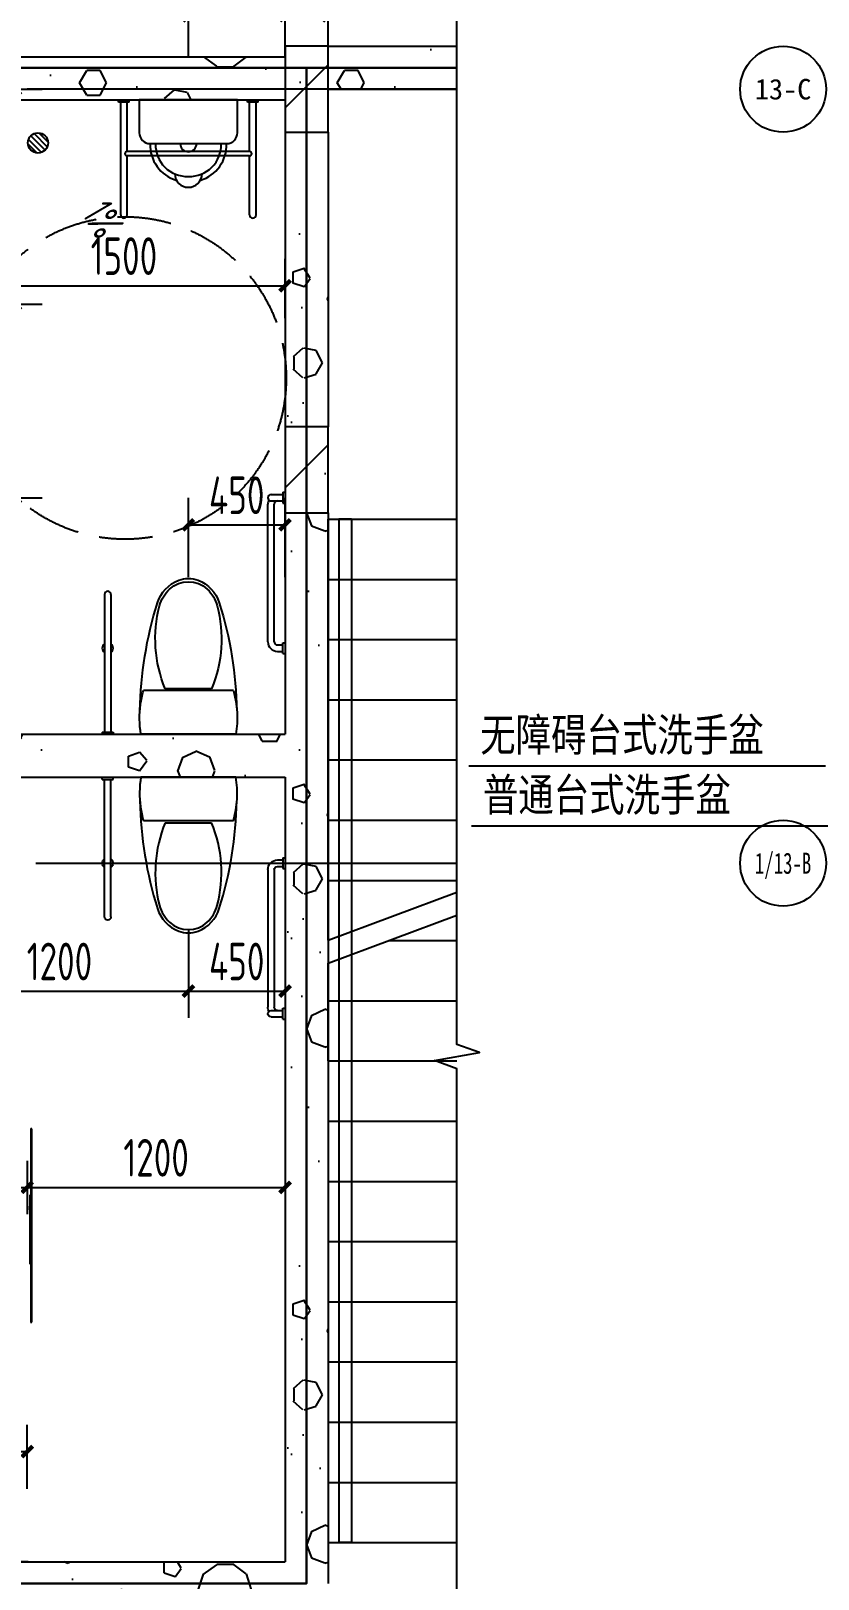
# Model space of a CAD drawing. Extents: x 116425 to 211028, y 11881 to 56060.
# Drawn here: x 187177 to 190841, y 34792 to 41992 of the extents above; entities that cross this region are included whole.
import ezdxf
from ezdxf.enums import TextEntityAlignment as Align
from ezdxf.xclip import XClip

# ---------------------------------------------------------------- set-up
doc = ezdxf.new("R2010")
doc.units = 0
doc.header["$LTSCALE"] = 1000
doc.header["$MEASUREMENT"] = 0
doc.header["$XCLIPFRAME"] = 0
doc.linetypes.add('X-104 13#平面$0$DASH', pattern=[0.35, 0.25, -0.1])
doc.linetypes.add('X-104 13#平面$0$DOTE', pattern=[2.42, 2, -0.2, 0.02, -0.2])
for name, color, linetype in [('01-标注_尺寸', 124, 'Continuous'), ('01-标注_符号', 200, 'Continuous'), ('01-标注_轴线坐标', 132, 'Continuous'), ('02-TEXT_标注', 130, 'Continuous'), ('02-TEXT_轴号', 7, 'Continuous'), ('13#楼幕墙$0$A-C_玻璃幕墙', 140, 'Continuous'), ('13#楼幕墙$0$A-TECH_结构', 21, 'Continuous'), ('13#楼幕墙$0$D-铝板', 181, 'Continuous'), ('X-104 13#平面$0$A-E_电梯', 171, 'Continuous'), ('X-104 13#平面$0$A-I_卫-洁具', 241, 'Continuous'), ('X-104 13#平面$0$A-I_卫-隔断', 214, 'Continuous'), ('X-104 13#平面$0$A-TECH_水', 3, 'Continuous'), ('X-104 13#平面$0$A-TECH_结构', 21, 'Continuous'), ('X-104 13#平面$0$A_AXIS-轴线', 36, 'X-104 13#平面$0$DOTE'), ('X-104 13#平面$0$M-道路 边线', 151, 'Continuous'), ('X-104 13#平面$1$05-填充_天正', 26, 'Continuous'), ('X-104 13#平面$1$A-E_栏杆', 232, 'Continuous'), ('X-104 13#平面$1$A_STR-砌块墙', 121, 'Continuous'), ('X-104 13#平面$1$A_STR-砼柱', 51, 'Continuous')]:
    doc.layers.add(name, color=color, linetype=linetype)
doc.layers.add('X-104 13#平面$0$000套内', color=226, linetype='Continuous', lineweight=30, plot=False)
doc.styles.add('_TCH_AXIS', font='STXIHEI_0.TTF', dxfattribs={"width": 0.75})
doc.styles.add('_TCH_DIM', font='ros1.shx', dxfattribs={"bigfont": 'jd.shx'})
doc.styles.add('_TCH_DIM_T3', font='ROS1', dxfattribs={"width": 0.8, "bigfont": 'JD'})
doc.dimstyles.new('_TCH_ARCH&&50', dxfattribs={"dimtxt": 175, "dimasz": 50, "dimexe": 125, "dimexo": 150, "dimgap": 50, "dimtad": 1, "dimdec": 0, "dimzin": 0, "dimdsep": 46, "dimtxsty": '_TCH_DIM_T3', "dimblk": 'ARCHTICK', "dimcen": 0.09, "dimclrt": 7, "dimazin": 2, "dimtfac": 1, "dimtdec": 0, "dimtix": 1, "dimtmove": 2, "dimatfit": 3, "dimfxl": 0, "dimtolj": 1, "dimtzin": 0, "dimarcsym": 0})
pattern_1 = [(0, (354, -366), (600, 1200), [0, -1200]), (0, (-348, -528), (600, 1200), [0, -1200]), (0, (42, -540), (600, 1200), [0, -1200]), (0, (468, -186), (600, 1200), [0, -1200]), (0, (-30, -600), (600, 1200), [0, -1200]), (0, (588, 570), (600, 1200), [0, -1200]), (0, (222, 474), (600, 1200), [0, -1200]), (0, (414, 324), (600, 1200), [0, -1200]), (0, (-564, 300), (600, 1200), [0, -1200]), (0, (24, 246), (600, 1200), [0, -1200]), (0, (-204, -60), (600, 1200), [0, -1200]), (0, (-192, -510), (600, 1200), [0, -1200]), (0, (258, -558), (600, 1200), [0, -1200]), (0, (588, -30), (600, 1200), [0, -1200]), (0, (-534, -216), (600, 1200), [0, -1200]), (0, (-432, -12), (600, 1200), [0, -1200]), (0, (36, -96), (600, 1200), [0, -1200]), (0, (-132, -270), (600, 1200), [0, -1200]), (0, (-228, 126), (600, 1200), [0, -1200]), (0, (-78, 576), (600, 1200), [0, -1200]), (0, (-486, -468), (600, 1200), [0, -1200]), (0, (174, 330), (600, 1200), [0, -1200]), (0, (-384, 348), (600, 1200), [0, -1200]), (0, (-480, 504), (600, 1200), [0, -1200]), (130.6013, (514.286, 194.286), (-2999.99997, 3600.000016), [52.683, -22074.222]), (18.43495, (428.57, 217.14), (3000, 1200), [54.21, -7535.256]), (90, (428.6, 165.7), (600, 1200), [51.429, -2348.571]), (161.56505, (480, 148.57), (-3000, 1199.9999), [54.21, -7535.256]), (53.1301, (480, 148.57), (600, 1200), [57.143, -5942.857]), (135, (525.7, -462.86), (-600, 1200), [48.487, -3345.625]), (45, (457.14, -462.86), (600, 1200), [48.487, -3345.625]), (135, (491.43, -497.14), (-600, 1200), [48.487, -3345.625]), (45, (491.43, -497.14), (600, 1200), [48.487, -3345.625]), (116.565, (-51.4, 342.9), (-0.0001, 2400), [63.888, -1277.753]), (180, (-80, 400), (-600, 1200), [68.571, -1131.428]), (63.435, (-177.1, 342.9), (5e-06, 2400), [63.888, -1277.753]), (116.565, (-148.6, 285.7), (-0.0001, 2400), [63.888, -1277.753]), (0, (-148.6, 285.7), (600, 1200), [68.571, -1131.428]), (63.435, (-80, 285.7), (5e-06, 2400), [63.888, -1277.753]), (107.10273, (400, -62.857), (-1799.99993, 6000.00001), [77.723, -32565.805]), (143.97263, (377.14, 11.43), (-11399.99986, 8399.99999), [77.723, -16244.04]), (180, (314.3, 57.1), (-600, 1200), [74.286, -1125.714]), (36.02737, (177.14, 11.43), (11399.99992, 8399.99991), [77.723, -16244.04]), (71.56505, (154.29, -57.14), (1800, 6000), [72.28, -7517.186]), (107.10273, (177.143, -131.43), (-1799.99993, 6000.00001), [77.723, -32565.805]), (143.97263, (240, -177.14), (-11399.99986, 8399.99999), [77.723, -16244.04]), (0, (240, -177.1), (600, 1200), [74.286, -1125.714]), (36.02737, (314.29, -177.14), (11399.99992, 8399.99991), [77.723, -16244.04]), (71.56505, (377.14, -131.43), (1800, 6000), [72.28, -7517.186]), (150.25512, (411.43, 497.14), (-1800, 1200), [46.07, -9628.64]), (90, (371.4, 474.3), (600, 1200), [45.714, -2354.285]), (29.74488, (371.43, 474.29), (1800, 1200), [46.07, -9628.64]), (116.565, (131.4, -354.3), (-0.0001, 2400), [63.888, -1277.753]), (168.69007, (102.86, -297.14), (-5400, 1199.99997), [58.275, -12179.37]), (41.18593, (0, -325.714), (14999.99991, 13199.999885), [60.744, -25451.604]), (90, (0, -382.86), (600, 1200), [57.143, -2342.857]), (138.81407, (45.714, -422.857), (-14999.999733, 13200.000084), [60.744, -25451.604]), (16.69924, (45.714, -422.857), (19799.99985, 5999.999937), [59.659, -24997.075]), (60.9454, (102.86, -405.714), (600, 1199.99999), [58.832, -24650.679]), (109.98311, (-371.43, 148.57), (-3000.00001, 8399.99998), [66.884, -28024.395]), (155.556045, (-394.286, 211.43), (-7800.00003, 3599.999925), [69.046, -28930.263]), (24.44395, (-520, 211.43), (7800.000004, 3599.999983), [69.046, -28930.263]), (70.01689, (-542.857, 148.57), (3000.00001, 8399.99998), [66.884, -28024.395]), (109.98311, (-520, 85.714), (-3000.00001, 8399.999978), [66.884, -28024.395]), (160.0169, (-457.14, 62.86), (-3000, 1199.99995), [66.884, -13978.755]), (19.9831, (-457.14, 62.86), (2999.99998, 1200), [66.884, -13978.755]), (70.01689, (-394.286, 85.714), (3000.00001, 8399.99998), [66.884, -28024.395]), (122.00538, (74.29, 40), (-600.00008, 1199.99994), [53.908, -11266.868]), (18.43495, (-5.71, 68.57), (3000, 1200), [54.21, -7535.256]), (90, (-5.7, 17.14), (600, 1200), [51.429, -2348.571]), (161.56505, (45.71, 0), (-3000, 1199.9999), [54.21, -7535.256]), (54.46232, (45.714, 0), (4199.99999, 5999.99999), [49.156, -20596.423]), (116.565, (-274.3, -251.4), (-0.0001, 2400), [63.888, -1277.753]), (180, (-302.9, -194.3), (-600, 1200), [62.857, -1137.143]), (59.03624, (-400, -251.43), (600, 1200), [66.64, -13927.644]), (120.96376, (-365.71, -308.57), (-600.00008, 1199.99994), [66.64, -13927.644]), (0, (-365.7, -308.6), (600, 1200), [62.857, -1137.143]), (63.435, (-302.9, -308.6), (5e-06, 2400), [63.888, -1277.753])]
pattern_2 = [(45, (0, 0), (-176.7767, 176.7767), []), (50, (0, 0), (717.26, -62.752), [75, -825]), (355, (0, 0), (-138.751, 752.192), [60, -660]), (100.4514, (59.8, -5.2), (578.509, 689.4395), [63.74, -701.142]), (46.1842, (0, 200), (1067.241, -165.519), [112.5, -1237.5]), (96.6356, (88.9, 186.2), (934.663, 974.118), [95.61, -1051.713]), (351.1842, (0, 200), (934.662, 974.119), [90, -990]), (21, (100, 150), (596.907, -402.619), [75, -825]), (326, (100, 150), (243.315, 725.15), [60, -660]), (71.4514, (149.74, 116.45), (840.223, 322.5305), [63.74, -701.142]), (37.5, (0, 0), (12.1599, 332.8939), [0, -652, 0, -670, 0, -662.5]), (7.5, (0, 0), (263.0695, 394.4117), [0, -382, 0, -637, 0, -252.5]), (327.5, (-223, 0), (533.8224, -22.5549), [0, -250, 0, -780, 0, -1035]), (317.5, (-323, 0), (583.186, 100.105), [0, -325, 0, -518, 0, -735])]

# ---------------------------------------------------------------- blocks, each defined once
blk = doc.blocks.new('X-104 13#平面$0$轴网')
at = {"layer": 'X-104 13#平面$0$A_AXIS-轴线', "linetype": 'X-104 13#平面$0$DOTE'}
blk.add_line((60408.4, 18000), (-2925, 18000), dxfattribs=at)
blk = doc.blocks.new('X-104 13#平面$0$A-toilet-F2$0$A-toilet-F3$0$$plan$00000388')
for p, q in [((0, -220.8), (0, 220.8)), ((-202.5, -209.5), (-202.5, 209.5)), ((-211.8, 107.7), (-211.8, -107.7))]:
    blk.add_line(p, q)
blk.add_lwpolyline([(-202.5, -209.5), (-151.6, -220.9), (-102.2, -226.4), (-50.2, -226.4), (0, -220.8)])
for centre, radius, start, end in [((-70.5, -1596.9), 1822.9, 91.22237, 107.24774), ((-76.2, -236.2), 463.3, 97.73995, 105.82198), ((-76.2, -236.2), 463.3, 80.53768, 97.73995), ((-562.5, -12.2), 163.6, 107.24774, 159.54761), ((-443.4, -448.2), 602.2, 67.37374, 104.77857), ((-580.4, 0), 128.7, 136.85426, 223.14574), ((-555.5, -23.3), 162.7, 104.77857, 136.85426), ((-595.2, 0), 128.7, 159.54761, 200.45239), ((-562.5, 12.2), 163.6, 200.45239, 252.75226), ((-555.5, 23.3), 162.7, 223.14574, 255.22143), ((-443.4, 448.2), 602.2, 255.22143, 292.62626), ((-70.5, 1596.9), 1822.9, 252.75226, 268.77763)]:
    blk.add_arc(centre, radius, start, end)
blk = doc.blocks.new('X-104 13#平面$0$33')
at = {"rotation": 270}
blk.add_blockref('X-104 13#平面$0$A-toilet-F2$0$A-toilet-F3$0$$plan$00000388', (0, 0), dxfattribs=at)
blk = doc.blocks.new('X-104 13#平面$0$残疾人扶手1')
for p, q in [((-700, -10), (-700, 0)), ((0, -10), (0, 0)), ((-750, -10), (-750, 0)), ((-750, -10), (-700, -10)), ((-740, -65), (-740, -10)), ((-710, -65), (-710, -10)), ((-55, -50), (-695, -50)), ((-50, -10), (-50, 0)), ((0, -10), (-50, -10)), ((-40, -35), (-40, -10)), ((-10, -35), (-10, -10)), ((-55, -80), (-695, -80))]:
    blk.add_line(p, q)
for centre, radius, start, end in [((-725, -65), 15, 180, 0), ((-695, -35), 15, 180, 270), ((-55, -35), 15, 270, 0), ((-55, -35), 45, 270, 0), ((-695, -35), 45, 244.47122, 270)]:
    blk.add_arc(centre, radius, start, end)
blk = doc.blocks.new('X-104 13#平面$0$残疾人扶手2')
for p, q in [((-10, -50), (-10, 0)), ((-10, 0), (0, 0)), ((-650, -10), (-10, -10)), ((-650, -40), (-10, -40)), ((-10, -50), (0, -50))]:
    blk.add_line(p, q)
for centre, radius, start, end in [((-400, -25, 0), 25, 36.86993, 143.13007), ((-650, -25), 15, 90, 270), ((-400, -25, 0), 25, 216.86987, 323.13013)]:
    blk.add_arc(centre, radius, start, end)
blk = doc.blocks.new('X-104 13#平面$0$A-toilet-F2$0$A-toilet-F3$0$xb')
for p, q in [((-228.6, 152.4), (-228.6, 0)), ((177.8, 203.2), (-177.8, 203.2)), ((228.6, 0), (228.6, 152.4)), ((-228.6, 0), (228.6, 0))]:
    blk.add_line(p, q)
for centre, radius, start, end in [((-6.3, 209.5), 171.6, 106.60688, 182.1211), ((0, 342.9), 63.5, 1.07073, 178.92927), ((6.4, 209.5), 171.6, 357.8789, 73.39312), ((-6.3, 209.5), 146.2, 87.8789, 182.1211), ((6.4, 209.5), 146.2, 357.8789, 92.1211), ((0, 203.2), 38.1, 0, 180), ((-177.8, 152.4), 50.8, 90, 180), ((177.8, 152.4), 50.8, 0, 90)]:
    blk.add_arc(centre, radius, start, end)
blk = doc.blocks.new('X-104 13#平面$0$104-8910 核心筒$0$fraehtj')
for p, q in [((-535, 315), (-10, 315)), ((-10, 275), (-10, 325)), ((-10, 325), (0, 325)), ((-535, 285), (-260, 285)), ((-260, -285), (-260, 285)), ((-240, -285), (-240, 285)), ((-240, 285), (-10, 285)), ((-10, 275), (0, 275)), ((-535, -285), (-260, -285)), ((-240, -285), (-10, -285)), ((-10, -325), (-10, -275)), ((-10, -275), (0, -275)), ((-535, -315), (-10, -315)), ((-10, -325), (0, -325))]:
    blk.add_line(p, q)
for centre, radius, start, end in [((-535, 300), 15, 90, 270), ((-250, 285), 10, 360, 180), ((-535, -300), 15, 90, 270), ((-250, -285), 10, 180, 0)]:
    blk.add_arc(centre, radius, start, end)
blk = doc.blocks.new('13#楼幕墙')
at = {"layer": '13#楼幕墙$0$A-C_玻璃幕墙'}
for p, q in [((53293.2, 85645), (37800, 76700)), ((53287.9, 85584.2), (37850, 76671.1)), ((53271.9, 85401.8), (38000, 76584.5))]:
    blk.add_line(p, q, dxfattribs=at)
at = {"layer": '13#楼幕墙$0$A-TECH_结构'}
blk.add_lwpolyline([(4402.3, 77600), (-600, 77600), (-600, 60000), (21800, 60000), (21800, 61600), (58100, 61600), (58100, 81220), (53261.3, 85280.2), (38100, 76526.8), (38100, 72300), (12409.7, 72300), (4402.3, 77600)], dxfattribs=at)
at = {"layer": '13#楼幕墙$0$D-铝板'}
blk.add_lwpolyline([(37725.1, 76830), (53309.2, 85827.4), (53293.2, 85645), (37800, 76700)], close=True, dxfattribs=at)
blk = doc.blocks.new('X-104 13#平面$0$A$C0BB3323F')
at = {"layer": 'X-104 13#平面$0$M-道路 边线', "ltscale": 0.5}
blk.add_arc((54069.2, 17783.3), 8000, 0.02044, 119.60761, dxfattribs=at)
blk = doc.blocks.new('X-104 13#平面$0$$DorLib2D$00000129')
at = {"color": 0, "linetype": 'Continuous'}
for p, q in [((-0.5, 0.545), (-0.5, 0.6866)), ((-0.5, 0.6866), (0.5, 0.6866)), ((0.5, 0.6866), (0.5, 0.545)), ((0.5, 0.545), (-0.5, 0.545)), ((-0.5, 0.5), (-0.5, 0.545)), ((0.5, 0.5), (0.5, 0.545)), ((-0.2, 0.4375), (0.1584, 0.4375)), ((0.1584, 0.4375), (0.0804, 0.3408)), ((0.0804, 0.3408), (0.0804, 0.4375))]:
    blk.add_line(p, q, dxfattribs=at)
blk = doc.blocks.new('X-104 13#平面$0$$TwtSys$00000141')
for p, q in [((-94, 8), (-10, 92)), ((-94, 8), (-10, 92)), ((-87, -35), (35, 87)), ((-87, -35), (35, 87)), ((-66, -66), (66, 66)), ((-66, -66), (66, 66)), ((-32, -87), (88, 33)), ((-32, -87), (88, 33)), ((11, -92), (92, -11)), ((11, -92), (92, -11))]:
    blk.add_line(p, q)
blk.add_circle((0, 0), 94)
blk.add_circle((0, 0), 94)
blk = doc.blocks.new('X-104 13#平面')
at = {"layer": 'X-104 13#平面$1$05-填充_天正'}
h = blk.add_hatch(dxfattribs=at)
h.set_pattern_fill('加气混凝土', color=256, scale=100, style=0)
h.set_pattern_definition(pattern_1)
h.paths.add_polyline_path([(53300, 17950), (53300, 18150), (50551.9, 18150), (50605.5, 17950)])
h = blk.add_hatch(dxfattribs=at)
h.set_pattern_fill('钢筋混凝土', color=256, scale=100, style=0)
h.set_pattern_definition(pattern_2)
h.paths.add_polyline_path([(53300, 17800), (53500, 17800), (53500, 18200), (53300, 18200)])
h = blk.add_hatch(dxfattribs=at)
h.set_pattern_fill('加气混凝土', color=256, scale=100, style=0)
h.set_pattern_definition(pattern_1)
h.paths.add_polyline_path([(53500, 18200), (53500, 18000), (55650, 18000), (55650, 18133.3), (55550, 18200)])
h = blk.add_hatch(dxfattribs=at)
h.set_pattern_fill('加气混凝土', color=256, scale=100, style=0)
h.set_pattern_definition(pattern_1)
h.paths.add_polyline_path([(53300, 16430), (53500, 16430), (53500, 17800), (53300, 17800)])
h = blk.add_hatch(dxfattribs=at)
h.set_pattern_fill('钢筋混凝土', color=256, scale=100, style=0)
h.set_pattern_definition(pattern_2)
h.paths.add_polyline_path([(53300, 16030), (53500, 16030), (53500, 16430), (53300, 16430)])
h = blk.add_hatch(dxfattribs=at)
h.set_pattern_fill('加气混凝土', color=256, scale=100, style=0)
h.set_pattern_definition(pattern_1)
h.paths.add_polyline_path([(53500, 16030), (53300, 16030), (53300, 15000), (53366.7, 14900), (53500, 14900)])
h = blk.add_hatch(dxfattribs=at)
h.set_pattern_fill('加气混凝土', color=256, scale=100, style=0)
h.set_pattern_definition(pattern_1)
h.paths.add_polyline_path([(50250, 14900), (50300, 14800), (53300, 14800), (53366.7, 14900), (53300, 15000), (50300, 15000)])
h = blk.add_hatch(dxfattribs=at)
h.set_pattern_fill('加气混凝土', color=256, scale=100, style=0)
h.set_pattern_definition(pattern_1)
h.paths.add_polyline_path([(53366.7, 14900), (53300, 14800), (53300, 11150), (53366.7, 11050), (53500, 11050), (53500, 14900)])
h = blk.add_hatch(dxfattribs=at)
h.set_pattern_fill('加气混凝土', color=256, scale=100, style=0)
h.set_pattern_definition(pattern_1)
h.paths.add_polyline_path([(50700, 11016.7), (50800, 10950), (53300, 10950), (53366.7, 11050), (53300, 11150), (50700, 11150)])
at = {"layer": 'X-104 13#平面$0$000套内'}
for points in [[(4100, 77750), (4100, 68700), (-750, 68700), (-750, 59850), (21950, 59850), (21950, 61450), (58250, 61450), (58250, 71300), (48400, 71300), (48400, 73450), (53400, 73450), (53400, 80500), (58250, 80500), (58250, 81290.1), (53289, 85452.6), (37950, 76613.3), (37950, 72450), (12454.9, 72450), (4447.4, 77750)], [(56445.6, 20404.1), (53289.1, 23052.7), (48392.1, 20230.7), (49171, 17336.9), (52006.2, 18100), (55650, 18100), (55650, 19456)]]:
    blk.add_lwpolyline(points, close=True, dxfattribs=at)
blk.add_lwpolyline([(7100, -1550), (21950, -1550), (21950, -950), (48400, -950), (48400, 11050), (53400, 11050), (53400, 18100), (58250, 18100), (58250, 18890), (53289.1, 23052.7), (37950, 14213.3), (37950, 10050), (12454.9, 10050), (4447.4, 15350), (4100, 15350), (4100, 6300), (7100, 6300), (7100, -1550)], dxfattribs=at)
at = {"layer": 'X-104 13#平面$0$A-E_电梯'}
for p, q in [((57300, 18000), (53500, 18000)), ((53500, 17800), (53500, 16430)), ((53500, 16030), (53500, 16000)), ((53500, 14041.5), (53500, 16000)), ((53500, 16000), (55450, 16000)), ((53500, 16000), (57500, 16000)), ((53500, 15720), (55450, 15720)), ((53500, 15440), (55450, 15440)), ((53500, 15160), (55450, 15160)), ((53500, 14880), (55450, 14880)), ((53500, 14600), (54995.3, 14600)), ((53500, 14041.5), (54385.9, 14372.4)), ((53500, 14320), (54245.6, 14320)), ((53500, 13934.8), (54395.8, 14269.3)), ((53781.7, 14040), (55450, 14040)), ((53500, 13480), (53500, 13934.8)), ((53500, 13760), (55450, 13760)), ((53500, 13480), (55450, 13480)), ((53500, 13200), (55450, 13200)), ((53500, 12920), (55450, 12920)), ((53500, 12640), (55450, 12640)), ((53500, 12360), (55450, 12360)), ((53500, 12080), (55450, 12080)), ((53500, 11800), (55450, 11800)), ((53500, 11520), (55450, 11520)), ((53500, 11240), (55450, 11240))]:
    blk.add_line(p, q, dxfattribs=at)
at = {"layer": 'X-104 13#平面$0$A-I_卫-洁具', "linetype": 'X-104 13#平面$0$DASH'}
blk.add_circle((52555.3, 16656.8), 750, dxfattribs=at)
at = {"layer": 'X-104 13#平面$0$A_AXIS-轴线', "linetype": 'X-104 13#平面$0$DOTE'}
for p, q in [((39500, 76800), (60408.4, 76800)), ((39500, 14400), (60408.4, 14400))]:
    blk.add_line(p, q, dxfattribs=at)
at = {"layer": 'X-104 13#平面$1$A-E_栏杆'}
for p, q in [((53550, 16000), (53550, 11240)), ((53610, 16000), (53550, 16000)), ((53610, 16000), (53610, 11240)), ((53610, 11240), (53550, 11240))]:
    blk.add_line(p, q, dxfattribs=at)
at = {"layer": 'X-104 13#平面$1$A_STR-砌块墙'}
for p, q in [((50551.9, 18150), (53300, 18150)), ((53500, 18200), (55550, 18200)), ((50605.5, 17950), (53300, 17950)), ((53500, 18000), (55650, 18000)), ((53300, 17800), (53300, 16430)), ((53500, 17800), (53500, 16430)), ((53300, 16030), (53300, 15000)), ((53500, 16030), (53500, 14900)), ((50300, 15000), (53300, 15000)), ((53500, 14900), (53500, 11050)), ((50300, 14800), (53300, 14800)), ((53300, 14800), (53300, 11150)), ((50700, 11150), (53300, 11150))]:
    blk.add_line(p, q, dxfattribs=at)
at = {"layer": 'X-104 13#平面$1$A_STR-砼柱'}
for p, q in [((53500, 18200), (53300, 18200)), ((53300, 18200), (53300, 17800)), ((53500, 17800), (53500, 18200)), ((53300, 17800), (53500, 17800)), ((53500, 16430), (53300, 16430)), ((53300, 16430), (53300, 16030)), ((53500, 16030), (53500, 16430)), ((53300, 16030), (53500, 16030))]:
    blk.add_line(p, q, dxfattribs=at)
for name, p in [('X-104 13#平面$0$轴网', (0, 62400)), ('X-104 13#平面$0$A$C0BB3323F', (-900, -1700)), ('X-104 13#平面$0$轴网', (0, 0))]:
    blk.add_blockref(name, p)
at = {"layer": 'X-104 13#平面$0$A-I_卫-洁具', "ltscale": 0.1}
for name, p, rotation in [('X-104 13#平面$0$104-8910 核心筒$0$fraehtj', (52850, 17950), 90), ('X-104 13#平面$0$A-toilet-F2$0$A-toilet-F3$0$xb', (52850, 17950), 180), ('X-104 13#平面$0$残疾人扶手1', (53300, 15375), 270), ('X-104 13#平面$0$残疾人扶手2', (52499.5, 15000), 270), ('X-104 13#平面$0$33', (52850, 14800), 180)]:
    blk.add_blockref(name, p, dxfattribs=dict(at, rotation=rotation))
at = {"layer": 'X-104 13#平面$0$A-I_卫-洁具', "ltscale": 0.1, "xscale": -1}
blk.add_blockref('X-104 13#平面$0$33', (52850, 15000), dxfattribs=at)
at = {"layer": 'X-104 13#平面$0$A-I_卫-洁具', "ltscale": 0.1, "xscale": -1, "rotation": 270}
for name, p in [('X-104 13#平面$0$残疾人扶手2', (52499.5, 14800)), ('X-104 13#平面$0$残疾人扶手1', (53300, 14425))]:
    blk.add_blockref(name, p, dxfattribs=at)
at = {"layer": 'X-104 13#平面$0$A-I_卫-隔断', "xscale": -900, "yscale": 30, "zscale": 30, "rotation": 270}
blk.add_blockref('X-104 13#平面$0$$DorLib2D$00000129', (52100, 12715), dxfattribs=at)
at = {"layer": 'X-104 13#平面$0$A-TECH_水', "xscale": 0.5, "yscale": 0.5, "zscale": 0.5, "rotation": 270}
blk.add_blockref('X-104 13#平面$0$$TwtSys$00000141', (52150, 17750), dxfattribs=at)
at = {"layer": 'X-104 13#平面$0$A-TECH_结构'}
blk.add_blockref('13#楼幕墙', (0, 0), dxfattribs=at)
blk = doc.blocks.new('_ArchTick')
at = {"color": 0, "linetype": 'ByBlock', "const_width": 0.4}
blk.add_lwpolyline([(-0.5, -0.5), (0.5, 0.5)], dxfattribs=at)
blk = doc.blocks.new('*D569')
at = {"layer": '01-标注_尺寸', "color": 0, "lineweight": -2, "transparency": 16777216}
for p, q in [((187909.8, 37812.6), (187909.8, 37401.4)), ((188359.8, 37812.6), (188359.8, 37401.4)), ((187909.8, 37526.4), (188359.8, 37526.4))]:
    blk.add_line(p, q, dxfattribs=at)
at = {"layer": 'Defpoints', "color": 0, "transparency": 16777216}
for p in [(187909.8, 37962.6), (188359.8, 37962.6), (188359.8, 37526.4)]:
    blk.add_point(p, dxfattribs=at)
at = {"layer": '01-标注_尺寸', "color": 0, "lineweight": -2, "transparency": 16777216, "xscale": 50, "yscale": 50, "zscale": 50, "rotation": 180}
blk.add_blockref('_ArchTick', (187909.8, 37526.4), dxfattribs=at)
at = {"layer": '01-标注_尺寸', "color": 0, "lineweight": -2, "transparency": 16777216, "xscale": 50, "yscale": 50, "zscale": 50}
blk.add_blockref('_ArchTick', (188359.8, 37526.4), dxfattribs=at)
at = {"layer": '01-标注_尺寸', "color": 7, "transparency": 16777216, "insert": (188134.8, 37663.9), "char_height": 175, "attachment_point": 5, "style": '_TCH_DIM_T3'}
blk.add_mtext('\\A1;450', dxfattribs=at)
blk = doc.blocks.new('*D570')
at = {"layer": '01-标注_尺寸', "color": 0, "lineweight": -2, "transparency": 16777216}
for p, q in [((186709.8, 37812.6), (186709.8, 37401.4)), ((187909.8, 37812.6), (187909.8, 37401.4)), ((186709.8, 37526.4), (187909.8, 37526.4))]:
    blk.add_line(p, q, dxfattribs=at)
at = {"layer": 'Defpoints', "color": 0, "transparency": 16777216}
for p in [(186709.8, 37962.6), (187909.8, 37962.6), (187909.8, 37526.4)]:
    blk.add_point(p, dxfattribs=at)
at = {"layer": '01-标注_尺寸', "color": 0, "lineweight": -2, "transparency": 16777216, "xscale": 50, "yscale": 50, "zscale": 50, "rotation": 180}
blk.add_blockref('_ArchTick', (186709.8, 37526.4), dxfattribs=at)
at = {"layer": '01-标注_尺寸', "color": 0, "lineweight": -2, "transparency": 16777216, "xscale": 50, "yscale": 50, "zscale": 50}
blk.add_blockref('_ArchTick', (187909.8, 37526.4), dxfattribs=at)
at = {"layer": '01-标注_尺寸', "color": 7, "transparency": 16777216, "insert": (187309.8, 37663.9), "char_height": 175, "attachment_point": 5, "style": '_TCH_DIM_T3'}
blk.add_mtext('\\A1;1200', dxfattribs=at)
blk = doc.blocks.new('*D574')
at = {"layer": '01-标注_尺寸', "color": 0, "lineweight": -2, "transparency": 16777216}
for p, q in [((187909.8, 39451.6), (187909.8, 39819.9)), ((188359.8, 39451.6), (188359.8, 39819.9)), ((187909.8, 39694.9), (188359.8, 39694.9))]:
    blk.add_line(p, q, dxfattribs=at)
at = {"layer": 'Defpoints', "color": 0, "transparency": 16777216}
for p in [(188359.8, 39694.9), (187909.8, 39301.6), (188359.8, 39301.6)]:
    blk.add_point(p, dxfattribs=at)
at = {"layer": '01-标注_尺寸', "color": 0, "lineweight": -2, "transparency": 16777216, "xscale": 50, "yscale": 50, "zscale": 50, "rotation": 180}
blk.add_blockref('_ArchTick', (187909.8, 39694.9), dxfattribs=at)
at = {"layer": '01-标注_尺寸', "color": 0, "lineweight": -2, "transparency": 16777216, "xscale": 50, "yscale": 50, "zscale": 50}
blk.add_blockref('_ArchTick', (188359.8, 39694.9), dxfattribs=at)
at = {"layer": '01-标注_尺寸', "color": 7, "transparency": 16777216, "insert": (188134.8, 39832.4), "char_height": 175, "attachment_point": 5, "style": '_TCH_DIM_T3'}
blk.add_mtext('\\A1;450', dxfattribs=at)
blk = doc.blocks.new('*D581')
at = {"layer": '01-标注_尺寸', "color": 0, "lineweight": -2, "transparency": 16777216}
for p, q in [((185359.8, 35211.9), (185359.8, 35509.5)), ((187159.8, 35211.9), (187159.8, 35509.5)), ((185359.8, 35384.5), (187159.8, 35384.5))]:
    blk.add_line(p, q, dxfattribs=at)
at = {"layer": 'Defpoints', "color": 0, "transparency": 16777216}
for p in [(187159.8, 35384.5), (185359.8, 35061.9), (187159.8, 35061.9)]:
    blk.add_point(p, dxfattribs=at)
at = {"layer": '01-标注_尺寸', "color": 0, "lineweight": -2, "transparency": 16777216, "xscale": 50, "yscale": 50, "zscale": 50, "rotation": 180}
blk.add_blockref('_ArchTick', (185359.8, 35384.5), dxfattribs=at)
at = {"layer": '01-标注_尺寸', "color": 0, "lineweight": -2, "transparency": 16777216, "xscale": 50, "yscale": 50, "zscale": 50}
blk.add_blockref('_ArchTick', (187159.8, 35384.5), dxfattribs=at)
at = {"layer": '01-标注_尺寸', "color": 7, "transparency": 16777216, "insert": (186259.8, 35522), "char_height": 175, "attachment_point": 5, "style": '_TCH_DIM_T3'}
blk.add_mtext('\\A1;1800', dxfattribs=at)
blk = doc.blocks.new('*D794')
at = {"layer": '01-标注_尺寸', "color": 0, "lineweight": -2, "transparency": 16777216}
for p, q in [((188359.8, 41871.2), (188359.8, 42188.4)), ((188559.8, 41871.2), (188559.8, 42188.4)), ((188359.8, 42063.4), (188559.8, 42063.4))]:
    blk.add_line(p, q, dxfattribs=at)
at = {"layer": 'Defpoints', "color": 0, "transparency": 16777216}
for p in [(188559.8, 42063.4), (188359.8, 41721.2), (188559.8, 41721.2)]:
    blk.add_point(p, dxfattribs=at)
at = {"layer": '01-标注_尺寸', "color": 0, "lineweight": -2, "transparency": 16777216, "xscale": 50, "yscale": 50, "zscale": 50, "rotation": 180}
blk.add_blockref('_ArchTick', (188359.8, 42063.4), dxfattribs=at)
at = {"layer": '01-标注_尺寸', "color": 0, "lineweight": -2, "transparency": 16777216, "xscale": 50, "yscale": 50, "zscale": 50}
blk.add_blockref('_ArchTick', (188559.8, 42063.4), dxfattribs=at)
at = {"layer": '01-标注_尺寸', "color": 7, "transparency": 16777216, "insert": (188762.7, 42200.9), "char_height": 175, "attachment_point": 5, "style": '_TCH_DIM_T3'}
blk.add_mtext('\\A1;200', dxfattribs=at)
blk = doc.blocks.new('*D795')
at = {"layer": '01-标注_尺寸', "color": 0, "lineweight": -2, "transparency": 16777216}
for p, q in [((187909.8, 41871.2), (187909.8, 42188.4)), ((188359.8, 41871.2), (188359.8, 42188.4)), ((187909.8, 42063.4), (188359.8, 42063.4))]:
    blk.add_line(p, q, dxfattribs=at)
at = {"layer": 'Defpoints', "color": 0, "transparency": 16777216}
for p in [(188359.8, 42063.4), (187909.8, 41721.2), (188359.8, 41721.2)]:
    blk.add_point(p, dxfattribs=at)
at = {"layer": '01-标注_尺寸', "color": 0, "lineweight": -2, "transparency": 16777216, "xscale": 50, "yscale": 50, "zscale": 50, "rotation": 180}
blk.add_blockref('_ArchTick', (187909.8, 42063.4), dxfattribs=at)
at = {"layer": '01-标注_尺寸', "color": 0, "lineweight": -2, "transparency": 16777216, "xscale": 50, "yscale": 50, "zscale": 50}
blk.add_blockref('_ArchTick', (188359.8, 42063.4), dxfattribs=at)
at = {"layer": '01-标注_尺寸', "color": 7, "transparency": 16777216, "insert": (188134.8, 42200.9), "char_height": 175, "attachment_point": 5, "style": '_TCH_DIM_T3'}
blk.add_mtext('\\A1;450', dxfattribs=at)
blk = doc.blocks.new('*D796')
at = {"layer": '01-标注_尺寸', "color": 0, "lineweight": -2, "transparency": 16777216}
for p, q in [((186359.8, 41871.2), (186359.8, 42188.4)), ((187909.8, 41871.2), (187909.8, 42188.4)), ((186359.8, 42063.4), (187909.8, 42063.4))]:
    blk.add_line(p, q, dxfattribs=at)
at = {"layer": 'Defpoints', "color": 0, "transparency": 16777216}
for p in [(187909.8, 42063.4), (186359.8, 41721.2), (187909.8, 41721.2)]:
    blk.add_point(p, dxfattribs=at)
at = {"layer": '01-标注_尺寸', "color": 0, "lineweight": -2, "transparency": 16777216, "xscale": 50, "yscale": 50, "zscale": 50, "rotation": 180}
blk.add_blockref('_ArchTick', (186359.8, 42063.4), dxfattribs=at)
at = {"layer": '01-标注_尺寸', "color": 0, "lineweight": -2, "transparency": 16777216, "xscale": 50, "yscale": 50, "zscale": 50}
blk.add_blockref('_ArchTick', (187909.8, 42063.4), dxfattribs=at)
at = {"layer": '01-标注_尺寸', "color": 7, "transparency": 16777216, "insert": (187134.8, 42200.9), "char_height": 175, "attachment_point": 5, "style": '_TCH_DIM_T3'}
blk.add_mtext('\\A1;1550', dxfattribs=at)
blk = doc.blocks.new('*D798')
at = {"layer": '01-标注_尺寸', "color": 0, "lineweight": -2, "transparency": 16777216}
for p, q in [((186259.8, 36736.2), (186259.8, 36488.5)), ((187159.8, 36736.2), (187159.8, 36488.5)), ((186259.8, 36613.5), (187159.8, 36613.5))]:
    blk.add_line(p, q, dxfattribs=at)
at = {"layer": 'Defpoints', "color": 0, "transparency": 16777216}
for p in [(186259.8, 36886.2), (187159.8, 36886.2), (187159.8, 36613.5)]:
    blk.add_point(p, dxfattribs=at)
at = {"layer": '01-标注_尺寸', "color": 0, "lineweight": -2, "transparency": 16777216, "xscale": 50, "yscale": 50, "zscale": 50, "rotation": 180}
blk.add_blockref('_ArchTick', (186259.8, 36613.5), dxfattribs=at)
at = {"layer": '01-标注_尺寸', "color": 0, "lineweight": -2, "transparency": 16777216, "xscale": 50, "yscale": 50, "zscale": 50}
blk.add_blockref('_ArchTick', (187159.8, 36613.5), dxfattribs=at)
at = {"layer": '01-标注_尺寸', "color": 7, "transparency": 16777216, "insert": (186709.8, 36751), "char_height": 175, "attachment_point": 5, "style": '_TCH_DIM_T3'}
blk.add_mtext('\\A1;900', dxfattribs=at)
blk = doc.blocks.new('*D799')
at = {"layer": '01-标注_尺寸', "color": 0, "lineweight": -2, "transparency": 16777216}
for p, q in [((187159.8, 36736.2), (187159.8, 36488.5)), ((188359.8, 36736.2), (188359.8, 36488.5)), ((187159.8, 36613.5), (188359.8, 36613.5))]:
    blk.add_line(p, q, dxfattribs=at)
at = {"layer": 'Defpoints', "color": 0, "transparency": 16777216}
for p in [(187159.8, 36886.2), (188359.8, 36886.2), (188359.8, 36613.5)]:
    blk.add_point(p, dxfattribs=at)
at = {"layer": '01-标注_尺寸', "color": 0, "lineweight": -2, "transparency": 16777216, "xscale": 50, "yscale": 50, "zscale": 50, "rotation": 180}
blk.add_blockref('_ArchTick', (187159.8, 36613.5), dxfattribs=at)
at = {"layer": '01-标注_尺寸', "color": 0, "lineweight": -2, "transparency": 16777216, "xscale": 50, "yscale": 50, "zscale": 50}
blk.add_blockref('_ArchTick', (188359.8, 36613.5), dxfattribs=at)
at = {"layer": '01-标注_尺寸', "color": 7, "transparency": 16777216, "insert": (187759.8, 36751), "char_height": 175, "attachment_point": 5, "style": '_TCH_DIM_T3'}
blk.add_mtext('\\A1;1200', dxfattribs=at)
blk = doc.blocks.new('*D803')
at = {"layer": '01-标注_尺寸', "color": 0, "lineweight": -2, "transparency": 16777216}
for p, q in [((187024.8, 39821.2), (187229.7, 39821.2)), ((187104.7, 38721.2), (187104.7, 39821.2)), ((187024.8, 38721.2), (187229.7, 38721.2))]:
    blk.add_line(p, q, dxfattribs=at)
at = {"layer": 'Defpoints', "color": 0, "transparency": 16777216}
for p in [(186874.8, 39821.2), (187104.7, 39821.2), (186874.8, 38721.2)]:
    blk.add_point(p, dxfattribs=at)
at = {"layer": '01-标注_尺寸', "color": 0, "lineweight": -2, "transparency": 16777216, "xscale": 50, "yscale": 50, "zscale": 50}
for p, rotation in [((187104.7, 39821.2), 90), ((187104.7, 38721.2), 270)]:
    blk.add_blockref('_ArchTick', p, dxfattribs=dict(at, rotation=rotation))
at = {"layer": '01-标注_尺寸', "color": 7, "transparency": 16777216, "insert": (186967.2, 39271.2), "char_height": 175, "attachment_point": 5, "rotation": 90, "style": '_TCH_DIM_T3'}
blk.add_mtext('\\A1;1100', dxfattribs=at)
blk = doc.blocks.new('*D804')
at = {"layer": '01-标注_尺寸', "color": 0, "lineweight": -2, "transparency": 16777216}
for p, q in [((187024.8, 40721.2), (187229.7, 40721.2)), ((187104.7, 39821.2), (187104.7, 40721.2)), ((187024.8, 39821.2), (187229.7, 39821.2))]:
    blk.add_line(p, q, dxfattribs=at)
at = {"layer": 'Defpoints', "color": 0, "transparency": 16777216}
for p in [(186874.8, 40721.2), (187104.7, 40721.2), (186874.8, 39821.2)]:
    blk.add_point(p, dxfattribs=at)
at = {"layer": '01-标注_尺寸', "color": 0, "lineweight": -2, "transparency": 16777216, "xscale": 50, "yscale": 50, "zscale": 50}
for p, rotation in [((187104.7, 40721.2), 90), ((187104.7, 39821.2), 270)]:
    blk.add_blockref('_ArchTick', p, dxfattribs=dict(at, rotation=rotation))
at = {"layer": '01-标注_尺寸', "color": 7, "transparency": 16777216, "insert": (186967.2, 40271.2), "char_height": 175, "attachment_point": 5, "rotation": 90, "style": '_TCH_DIM_T3'}
blk.add_mtext('\\A1;900', dxfattribs=at)
blk = doc.blocks.new('*D805')
at = {"layer": '01-标注_尺寸', "color": 0, "lineweight": -2, "transparency": 16777216}
for p, q in [((187024.8, 41721.2), (187229.7, 41721.2)), ((187104.7, 40721.2), (187104.7, 41721.2)), ((187024.8, 40721.2), (187229.7, 40721.2))]:
    blk.add_line(p, q, dxfattribs=at)
at = {"layer": 'Defpoints', "color": 0, "transparency": 16777216}
for p in [(186874.8, 41721.2), (187104.7, 41721.2), (186874.8, 40721.2)]:
    blk.add_point(p, dxfattribs=at)
at = {"layer": '01-标注_尺寸', "color": 0, "lineweight": -2, "transparency": 16777216, "xscale": 50, "yscale": 50, "zscale": 50}
for p, rotation in [((187104.7, 41721.2), 90), ((187104.7, 40721.2), 270)]:
    blk.add_blockref('_ArchTick', p, dxfattribs=dict(at, rotation=rotation))
at = {"layer": '01-标注_尺寸', "color": 7, "transparency": 16777216, "insert": (186967.2, 41221.2), "char_height": 175, "attachment_point": 5, "rotation": 90, "style": '_TCH_DIM_T3'}
blk.add_mtext('\\A1;1000', dxfattribs=at)
blk = doc.blocks.new('*D806')
at = {"layer": '01-标注_尺寸', "color": 0, "lineweight": -2, "transparency": 16777216}
for p, q in [((186859.8, 40655.9), (186859.8, 40932.3)), ((188359.8, 40655.9), (188359.8, 40932.3)), ((186859.8, 40807.3), (188359.8, 40807.3))]:
    blk.add_line(p, q, dxfattribs=at)
at = {"layer": 'Defpoints', "color": 0, "transparency": 16777216}
for p in [(188359.8, 40807.3), (186859.8, 40505.9), (188359.8, 40505.9)]:
    blk.add_point(p, dxfattribs=at)
at = {"layer": '01-标注_尺寸', "color": 0, "lineweight": -2, "transparency": 16777216, "xscale": 50, "yscale": 50, "zscale": 50, "rotation": 180}
blk.add_blockref('_ArchTick', (186859.8, 40807.3), dxfattribs=at)
at = {"layer": '01-标注_尺寸', "color": 0, "lineweight": -2, "transparency": 16777216, "xscale": 50, "yscale": 50, "zscale": 50}
blk.add_blockref('_ArchTick', (188359.8, 40807.3), dxfattribs=at)
at = {"layer": '01-标注_尺寸', "color": 7, "transparency": 16777216, "insert": (187609.8, 40944.8), "char_height": 175, "attachment_point": 5, "style": '_TCH_DIM_T3'}
blk.add_mtext('\\A1;1500', dxfattribs=at)
blk = doc.blocks.new('*D818')
at = {"layer": '01-标注_尺寸', "color": 0, "lineweight": -2, "transparency": 16777216}
for p, q in [((187163.4, 34871.2), (186797.9, 34871.2)), ((186922.9, 34871.2), (186922.9, 34921.2)), ((186922.9, 34671.2), (186922.9, 34871.2)), ((187163.4, 34671.2), (186797.9, 34671.2)), ((186922.9, 34671.2), (186922.9, 34621.2))]:
    blk.add_line(p, q, dxfattribs=at)
at = {"layer": 'Defpoints', "color": 0, "transparency": 16777216}
for p in [(186922.9, 34871.2), (187313.4, 34871.2), (187313.4, 34671.2)]:
    blk.add_point(p, dxfattribs=at)
at = {"layer": '01-标注_尺寸', "color": 0, "lineweight": -2, "transparency": 16777216, "xscale": 50, "yscale": 50, "zscale": 50}
for p, rotation in [((186922.9, 34871.2), 270), ((186922.9, 34671.2), 90)]:
    blk.add_blockref('_ArchTick', p, dxfattribs=dict(at, rotation=rotation))
at = {"layer": '01-标注_尺寸', "color": 7, "transparency": 16777216, "insert": (186785.4, 34771.2), "char_height": 175, "attachment_point": 5, "rotation": 90, "style": '_TCH_DIM_T3'}
blk.add_mtext('\\A1;200', dxfattribs=at)

msp = doc.modelspace()

# ---------------------------------------------------------------- linework, layer by layer
at = {"layer": '01-标注_符号'}
for p, q in [((190875.5, 38572.8), (189215.7, 38572.8)), ((190915.4, 38293.9), (189228, 38293.9))]:
    msp.add_line(p, q, dxfattribs=at)
msp.add_lwpolyline([(189159.8, 31921.2), (189159.8, 37165), (189054.8, 37203.2), (189264.8, 37240.2), (189159.8, 37277.5), (189159.8, 42521.2)], dxfattribs=at)
msp.add_lwpolyline([(187466, 40944.8, 0, 0, 0), (187406, 41047.5, 40, 0, 0), (187330.3, 41177, 0, 0, 0)], format="xyseb", dxfattribs=at)
at = {"layer": '01-标注_轴线坐标'}
for centre in [(190678, 41721.2), (190678, 38121.2)]:
    msp.add_circle(centre, 200, dxfattribs=at)

# ---------------------------------------------------------------- block references
ref = msp.add_blockref('X-104 13#平面', (135059.8, 23721.2))
XClip(ref).set_block_clipping_path([(47300.0000000066, 8199.9999999998), (54100.0000000072, 18799.9999999998)])
ref = msp.add_blockref('X-104 13#平面', (144576.5, -38678.8))
XClip(ref).set_block_clipping_path([(47300.0000000066, 70599.9999999998), (54100.0000000072, 81199.9999999998)])

# ---------------------------------------------------------------- texts
at = {"layer": '02-TEXT_标注', "style": '_TCH_DIM', "width": 0.705882}
msp.add_text('1%%%', height=148.75, rotation=300.31097, dxfattribs=at).set_placement((187412.6, 41140.2))
at = {"layer": '02-TEXT_标注', "style": '_TCH_DIM'}
for s, p in [('无障碍台式洗手盆', (189268.2, 38625.3)), ('普通台式洗手盆', (189280.5, 38346.4))]:
    msp.add_text(s, height=173.64, dxfattribs=at).set_placement(p)
at = {"layer": '02-TEXT_轴号', "style": '_TCH_AXIS'}
for s, height, width, p, p2 in [('13-C', 95.69, 0.927711, (190546.4, 41673.4), (190809.6, 41673.4)), ('1/13-B', 98.15, 0.618285, (190546.9, 38072.1), (190809.1, 38072.1))]:
    msp.add_text(s, height=height, dxfattribs=dict(at, width=width)).set_placement(p, p2, align=Align.FIT)

# ---------------------------------------------------------------- dimensions: what is measured, and where the dimension line sits
at = {"layer": '01-标注_尺寸'}
for p1, p2, distance, picture, middle in [((186359.8, 41721.2), (187909.8, 41721.2), 342.2, '*D796', (187134.8, 42200.9)), ((187909.8, 41721.2), (188359.8, 41721.2), 342.2, '*D795', (188134.8, 42200.9)), ((186874.8, 40721.2), (186874.8, 41721.2), -229.8, '*D805', (186967.2, 41221.2)), ((186859.8, 40505.9), (188359.8, 40505.9), 301.5, '*D806', (187609.8, 40944.8)), ((186874.8, 39821.2), (186874.8, 40721.2), -229.8, '*D804', (186967.2, 40271.2)), ((187909.8, 39301.6), (188359.8, 39301.6), 393.4, '*D574', (188134.8, 39832.4)), ((186874.8, 38721.2), (186874.8, 39821.2), -229.8, '*D803', (186967.2, 39271.2)), ((186709.8, 37962.6), (187909.8, 37962.6), -436.2, '*D570', (187309.8, 37663.9)), ((187909.8, 37962.6), (188359.8, 37962.6), -436.2, '*D569', (188134.8, 37663.9)), ((186259.8, 36886.2), (187159.8, 36886.2), -272.7, '*D798', (186709.8, 36751)), ((187159.8, 36886.2), (188359.8, 36886.2), -272.7, '*D799', (187759.8, 36751)), ((185359.8, 35061.9), (187159.8, 35061.9), 322.6, '*D581', (186259.8, 35522)), ((187313.4, 34671.2), (187313.4, 34871.2), 390.4, '*D818', (186785.4, 34771.2))]:
    dim = msp.add_aligned_dim(p1=p1, p2=p2, distance=distance, dimstyle='_TCH_ARCH&&50', dxfattribs=at)
    dim.commit()
    dim.dimension.update_dxf_attribs({"geometry": picture, "text_midpoint": middle})
dim = msp.add_linear_dim(base=(188559.8, 42063.4), p1=(188359.8, 41721.2), p2=(188559.8, 41721.2), angle=0, dimstyle='_TCH_ARCH&&50', dxfattribs=at)
dim.commit()
dim.dimension.update_dxf_attribs({"geometry": '*D794', "text_midpoint": (188762.7, 42200.9), "dimtype": 161})

doc.saveas('drawing.dxf')
